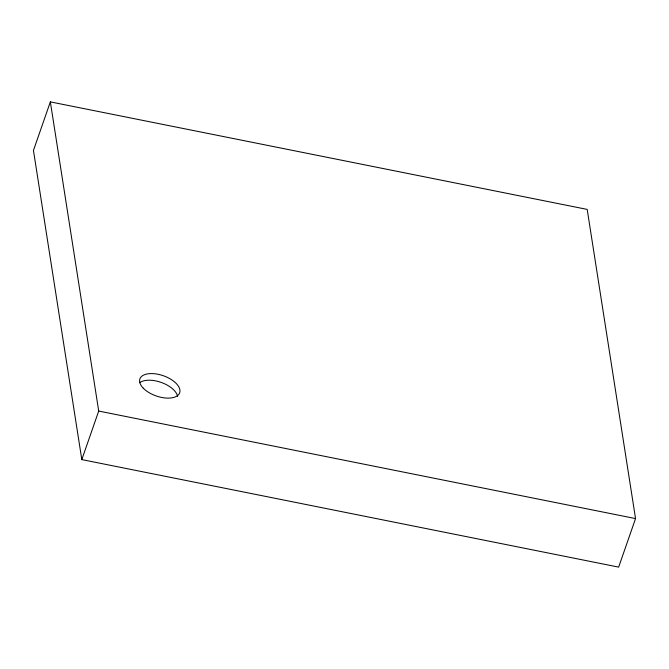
<?xml version="1.0" encoding="UTF-8"?>
<svg xmlns="http://www.w3.org/2000/svg" width="669" height="669" viewBox="0 0 669 669"><rect width="100%" height="100%" fill="white"/><g stroke="black" fill="none" stroke-linecap="round" stroke-linejoin="round"><path stroke-width="1" d="M50.351 101.88L33.45 150.425L81.81 459.595L618.649 567.12L635.55 518.575L587.19 209.405L50.351 101.88L98.711 411.059L81.81 459.595M98.711 411.059L635.55 518.575M139.721 382.685A21.073 10.729 19.2 0 1 161.572 382.551A21.073 10.729 19.2 0 1 177.603 396.508M143.25 388.154A21.073 10.729 19.2 0 0 178.113 395.136A21.073 10.729 19.2 0 0 157.959 374.255A21.073 10.729 19.2 0 0 143.25 388.154"/></g></svg>
